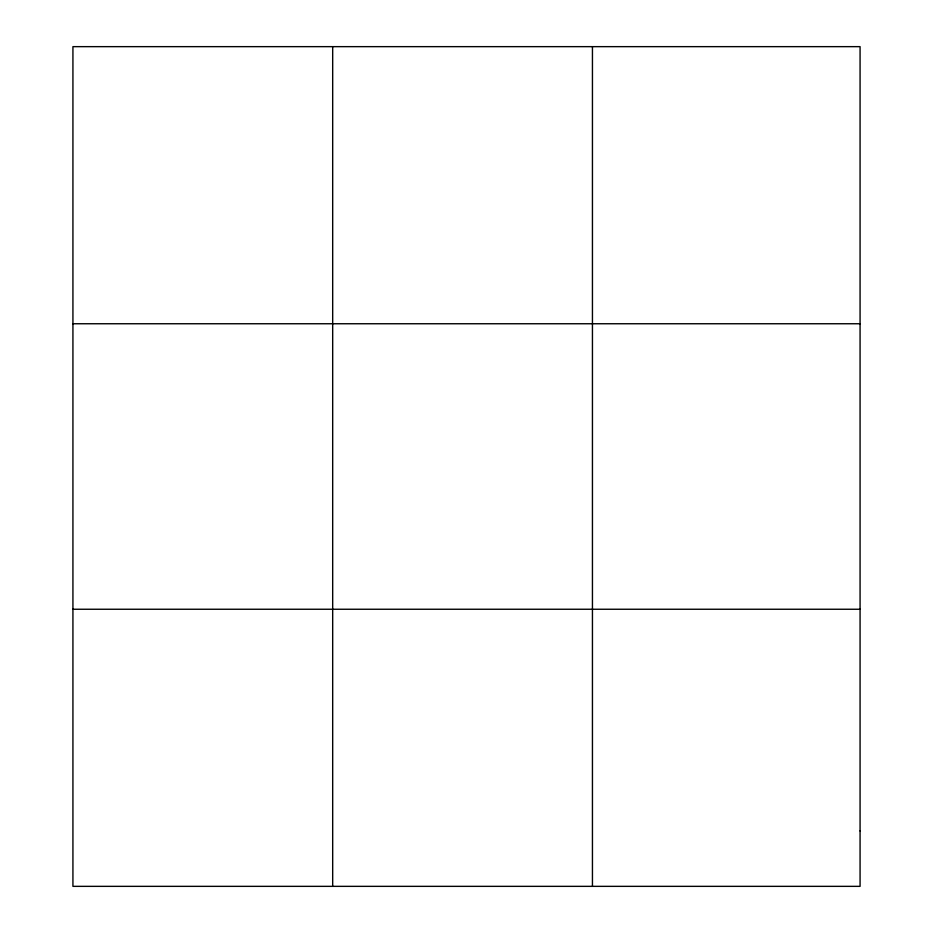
<?xml version="1.0" encoding="UTF-8"?>
<svg xmlns="http://www.w3.org/2000/svg" width="933" height="933" viewBox="0 0 933 933"><rect width="100%" height="100%" fill="white"/><g stroke="black" fill="none" stroke-linecap="round" stroke-linejoin="round"><path stroke-width="1.4" d="M332.684 886.35L332.684 46.65M592.443 886.35L592.443 46.65M72.926 323.751L860.074 323.751M72.926 609.249L860.074 609.249M860.074 830.93L860.074 886.35L72.926 886.35L72.926 46.65L860.074 46.65L860.074 830.93"/></g></svg>
